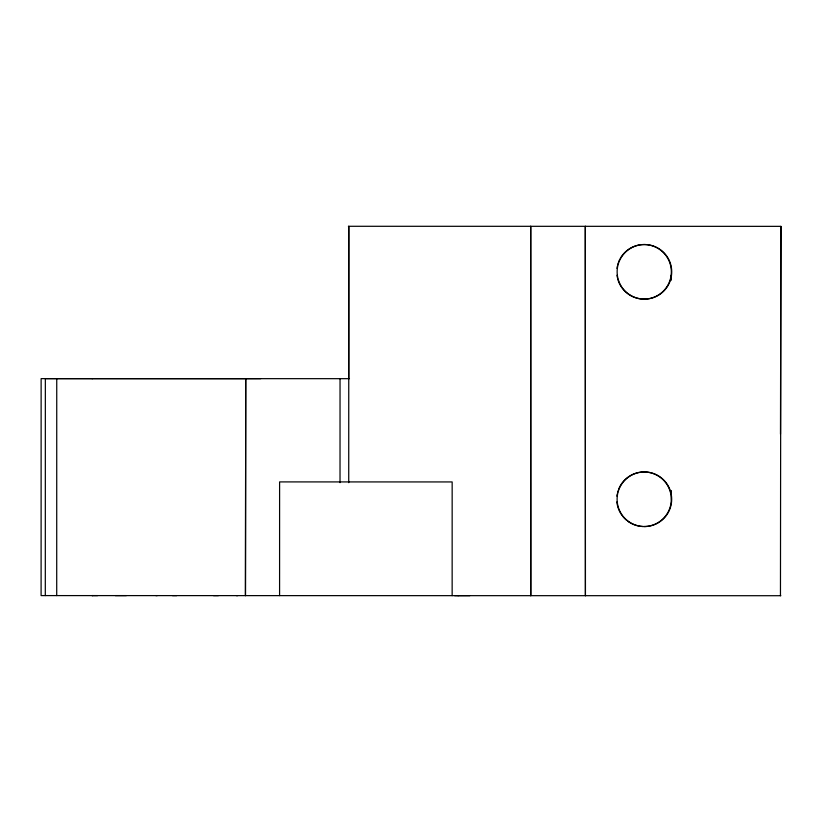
<?xml version="1.0" encoding="UTF-8"?>
<svg xmlns="http://www.w3.org/2000/svg" width="822" height="822" viewBox="0 0 822 822"><rect width="100%" height="100%" fill="white"/><g stroke="black" fill="none" stroke-linecap="round" stroke-linejoin="round"><path stroke-width="1.23" d="M45.302 595.58L45.344 378.623L245.727 378.685L245.459 595.621L245.727 378.685M56.718 595.58L56.749 378.623M279.583 595.621L279.603 481.908L452.162 481.939L452.151 595.652M340.02 482.658L340.041 378.665M348.733 482.658L348.785 226.286L348.754 378.665M670.875 490.539L671.245 501.215A27.29 27.29 0 0 1 643.78 526.553M671.122 280.374L671.204 275.247M670.947 490.539L670.875 494.382A27.29 27.29 0 0 0 618.524 489.522M780.489 434.119L780.9 226.358L780.458 595.714M617.702 492.255L618.216 490.6M458.049 595.662L469.886 595.652M92.013 378.623L92.547 378.623M92.516 595.59L91.982 595.59L97.623 595.601M245.501 378.685L260.759 378.644M348.405 226.286L780.9 226.358M349.484 378.675L41.131 378.623L41.1 595.59L780.838 595.714M172.466 595.611L176.73 595.611M115.327 595.601L126.372 595.601M155.861 595.611L157.228 595.611M213.504 595.621L218.416 595.621M236.376 595.621L237.743 595.621M454.597 595.642L458.265 595.662M620.148 258.673A27.29 27.29 0 0 1 660.559 250.094A27.29 27.29 0 0 1 663.149 291.327A27.29 27.29 0 0 1 621.977 287.864M621.319 286.929A27.29 27.29 0 0 1 617.62 278.607M617.363 277.497A27.29 27.29 0 0 1 616.983 275.247M616.983 268.404A27.29 27.29 0 0 1 617.363 266.143M617.62 265.033A27.29 27.29 0 0 1 618.288 262.845M618.678 261.776A27.29 27.29 0 0 1 619.613 259.69M642.64 526.512A27.29 27.29 0 0 1 627.782 521.199M626.878 520.501A27.29 27.29 0 0 1 622.84 516.473M622.141 515.569A27.29 27.29 0 0 1 616.849 501.872M616.901 496.169A27.29 27.29 0 0 1 617.26 493.909M530.724 226.317L530.776 595.673L530.724 226.317M585.305 226.327L585.418 595.683L585.305 226.327M630.782 295.458A27.29 27.29 0 0 0 671.728 271.825A27.29 27.29 0 0 0 630.793 248.182A27.29 27.29 0 0 0 630.782 295.458M629.097 521.857A27.29 27.29 0 0 0 671.615 501.204A27.29 27.29 0 0 0 632.478 474.705A27.29 27.29 0 0 0 629.097 521.857"/></g></svg>
